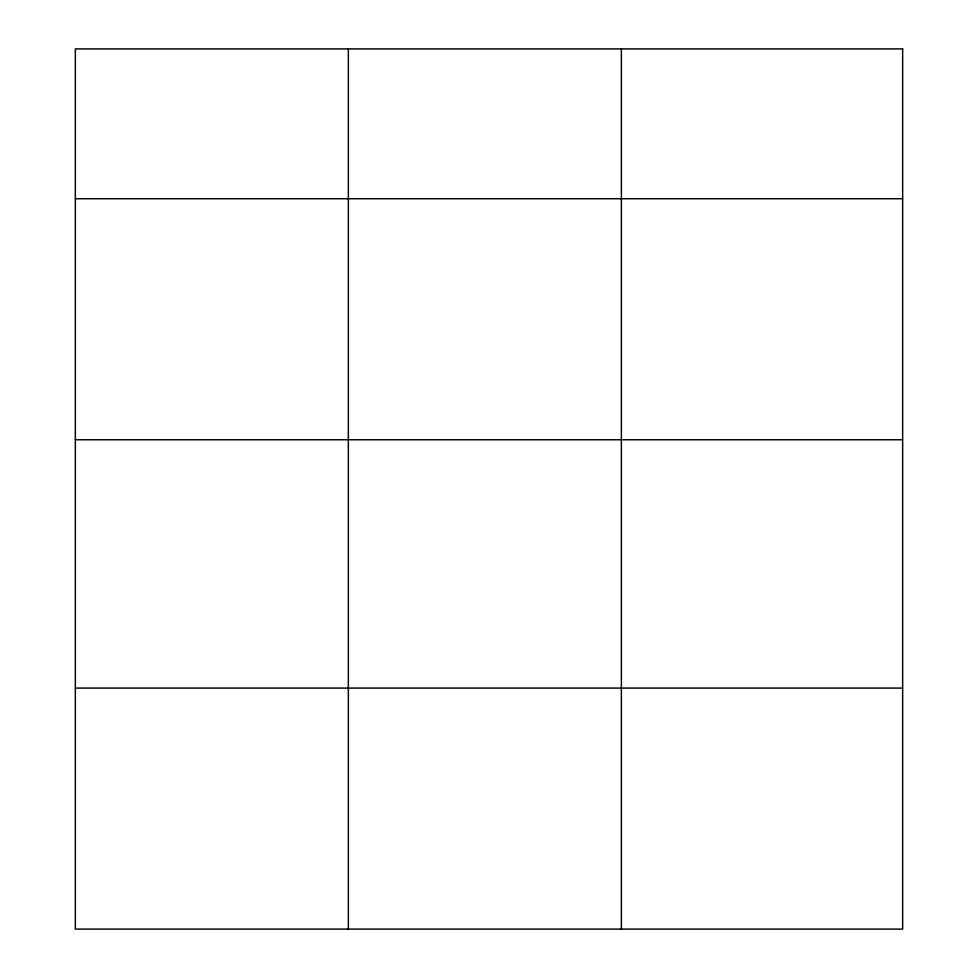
<?xml version="1.0" encoding="UTF-8"?>
<svg xmlns="http://www.w3.org/2000/svg" width="978" height="978" viewBox="0 0 978 978"><rect width="100%" height="100%" fill="white"/><g stroke="black" fill="none" stroke-linecap="round" stroke-linejoin="round"><path stroke-width="1.47" d="M75.343 198.742L902.657 198.742M75.343 439.758L902.657 439.758M75.343 688.084L902.657 688.084M621.372 48.9L621.372 929.1M348.351 48.9L348.351 929.1M902.657 48.9L75.343 48.9L75.343 929.1L902.657 929.1L902.657 48.9"/></g></svg>
